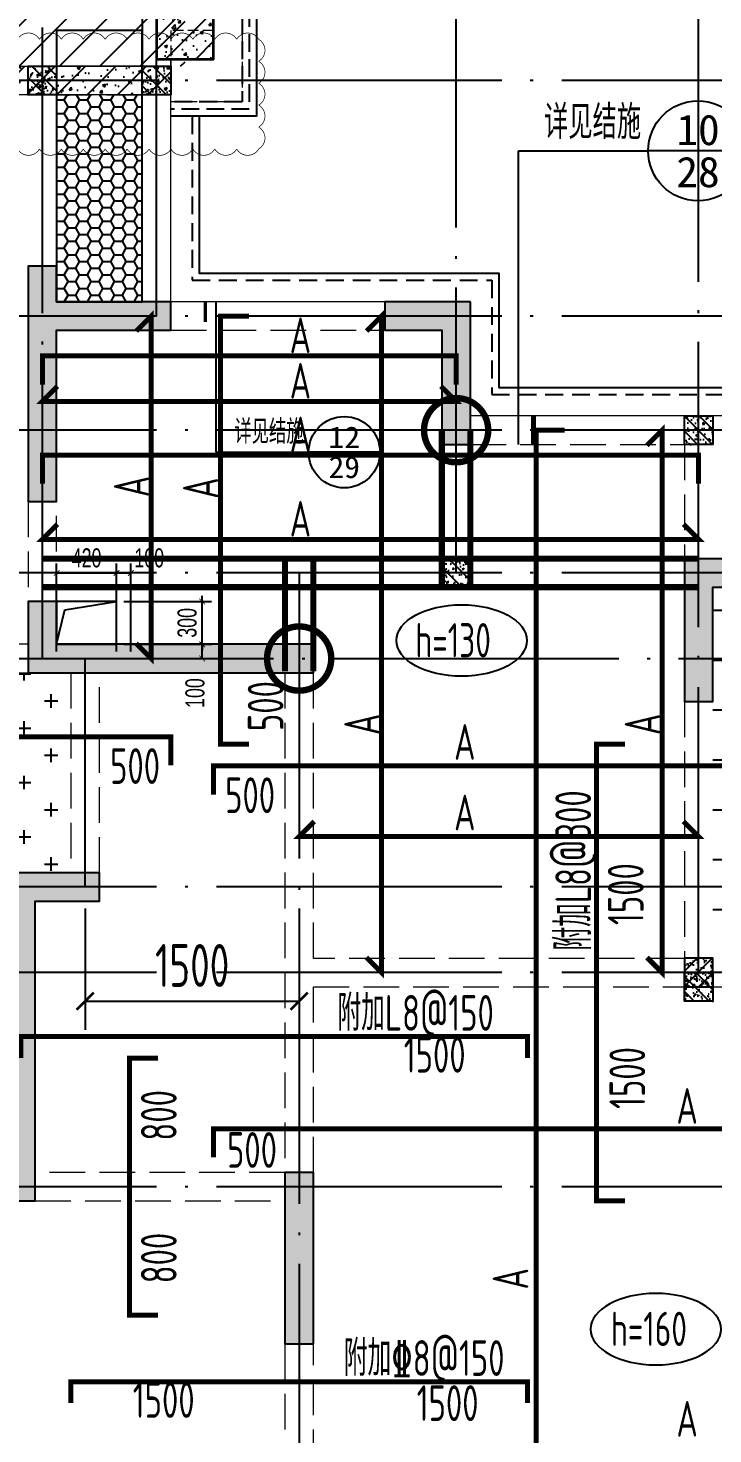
# Model space of a CAD drawing. Extents: x -1058961 to 23600, y -449123 to 2751847.
# Drawn here: x -318802 to -314002, y -49742 to -39894 of the extents above; entities that cross this region are included whole.
import ezdxf
from ezdxf.enums import TextEntityAlignment as Align

# ---------------------------------------------------------------- set-up
doc = ezdxf.new("R2010")
doc.units = 0
doc.header["$LTSCALE"] = 1000
for name, pattern in [('__DASH', [0.35, 0.25, -0.1]), ('DASH', [0.35, 0.25, -0.1]), ('DOTE', [2.42, 2, -0.2, 0.02, -0.2]), ('HIDDEN', [0.375, 0.25, -0.125])]:
    doc.linetypes.add(name, pattern=pattern)
doc.layers.get('0').update_dxf_attribs({"linetype": 'CONTINUOUS'})
doc.layers.get('DEFPOINTS').update_dxf_attribs({"linetype": 'CONTINUOUS'})
for name, color, linetype, lineweight in [('+公共字体', 7, 'CONTINUOUS', 20), ('平面-看线', 45, 'CONTINUOUS', 15), ('立面-栏杆', 105, 'CONTINUOUS', 15)]:
    doc.layers.add(name, color=color, linetype=linetype, lineweight=lineweight)
for name, color, linetype in [('A-DOTE', 10, 'DOTE'), ('DIM_IDEN', 67, 'CONTINUOUS'), ('HATCH', 8, 'CONTINUOUS'), ('PUB_TEXT', 2, 'CONTINUOUS'), ('ROOF', 183, 'CONTINUOUS'), ('S-B板填充', 251, 'CONTINUOUS'), ('S-B板标注', 3, 'CONTINUOUS'), ('S-B板配筋', 6, 'CONTINUOUS'), ('S-B板配筋号', 7, 'CONTINUOUS'), ('S-C承台编号', 6, 'CONTINUOUS'), ('S-D洞口', 4, 'CONTINUOUS'), ('S-D洞口标注', 3, 'CONTINUOUS'), ('S-L主梁线', 4, 'DASH'), ('S-Q墙填充', 252, 'CONTINUOUS'), ('S-Q墙实线', 6, 'CONTINUOUS'), ('S-Q墙标注', 3, 'CONTINUOUS'), ('S-Z柱填充', 252, 'CONTINUOUS'), ('S-Z柱实线', 6, 'CONTINUOUS'), ('S-板正筋', 2, 'CONTINUOUS'), ('S-构造柱', 212, 'CONTINUOUS'), ('看线', 251, 'CONTINUOUS')]:
    doc.layers.add(name, color=color, linetype=linetype)
doc.layers.add('审图修改', color=2, linetype='CONTINUOUS', plot=False)
doc.layers.add('配箍校核', color=34, linetype='CONTINUOUS', plot=False)
doc.styles.add('_TCH_AXIS', font='COMPLEX', dxfattribs={"bigfont": 'GBCBIG'})
doc.styles.add('_TCH_LABEL', font='simhei.ttf')
doc.styles.add('TSSD_REIN', font='tssdeng.shx', dxfattribs={"width": 0.7, "height": 300, "bigfont": 'tssdchn.shx'})
doc.styles.add('结构文字', font='zstxt.shx', dxfattribs={"width": 0.7, "bigfont": 'zshz.shx'})
doc.dimstyles.new('STRUCK', dxfattribs={"dimtxt": 400, "dimasz": 121, "dimexe": 200, "dimexo": 150, "dimgap": 115, "dimtad": 1, "dimdec": 0, "dimdsep": 46, "dimtxsty": '结构文字', "dimblk": 'ARCHTICK', "dimcen": 400, "dimclrd": 3, "dimclre": 3, "dimclrt": 7, "dimadec": 0, "dimazin": 0, "dimtfac": 1, "dimtdec": 0, "dimtix": 1, "dimtmove": 2, "dimatfit": 3, "dimldrblk": '_DIMX', "dimfxl": 0, "dimtolj": 1, "dimtzin": 0, "dimarcsym": 0})
doc.dimstyles.new('STRUCK30', dxfattribs={"dimscale": 0.33333, "dimtxt": 400, "dimasz": 121, "dimexe": 200, "dimexo": 150, "dimgap": 115, "dimtad": 1, "dimdec": 0, "dimdsep": 46, "dimtxsty": '结构文字', "dimblk": 'ARCHTICK', "dimcen": 400, "dimclrd": 3, "dimclre": 3, "dimclrt": 7, "dimadec": 0, "dimazin": 0, "dimtfac": 1, "dimtdec": 0, "dimtix": 1, "dimtmove": 2, "dimatfit": 3, "dimldrblk": '_DIMX', "dimfxl": 0, "dimtolj": 1, "dimtzin": 0, "dimarcsym": 0})

# ---------------------------------------------------------------- blocks, each defined once
blk = doc.blocks.new('20210726.16350016')
at = {"layer": 'A-DOTE'}
for p, q in [((18500, 13100.3), (18500, 21100)), ((21400, 13700), (21400, 21100)), ((23100, 10900), (23100, 21100)), ((19300, 15500), (19300, 17600)), ((55600, 17150), (3600, 17150)), ((55600, 15500), (3600, 15500)), ((55600, 14700), (3600, 14700)), ((55600, 13700), (3600, 13700)), ((20299.8, 13700), (20300, 3600)), ((3600, 13100.3), (55600, 13100.3)), ((18800, 11500), (18800, 13100)), ((55600, 11500), (3600, 11500)), ((55600, 10900), (3600, 10900)), ((55600, 9400), (3600, 9400))]:
    blk.add_line(p, q, dxfattribs=at)
blk = doc.blocks.new('20210729.03492876')
at = {"layer": 'ROOF', "ltscale": 0.8}
for points in [[(10500, 13200), (8500, 13200), (8500, 16500), (15700, 16500), (15700, 12900), (15100, 12900)], [(10700, 13250), (10700, 13700), (9000, 13700), (9000, 16000), (15200, 16000), (15200, 13700), (14900, 13700), (14900, 13250)]]:
    blk.add_lwpolyline(points, dxfattribs=at)
at = {"layer": 'ROOF', "linetype": '__DASH', "ltscale": 0.5}
for points in [[(10500, 13250), (8550, 13250), (8550, 16450), (15650, 16450), (15650, 12950), (15100, 12950)], [(10500, 13300), (8600, 13300), (8600, 16400), (15600, 16400), (15600, 13000), (15100, 13000)]]:
    blk.add_lwpolyline(points, dxfattribs=at)
at = {"layer": '平面-看线', "linetype": 'DASH', "ltscale": 0.3}
for points in [[(15600, 13700), (15600, 13000), (15100, 13000)], [(10500, 13250), (10500, 13500), (8800, 13500), (8800, 16200), (15400, 16200), (15400, 13500), (15100, 13500), (15100, 13250)]]:
    blk.add_lwpolyline(points, dxfattribs=at)
at = {"layer": '看线', "color": 201, "linetype": 'HIDDEN', "ltscale": 0.5}
blk.add_lwpolyline([(15250, 12900), (15250, 11750), (17350, 11750), (17350, 10950), (23750, 10950), (23750, 10950), (25300, 10950)], dxfattribs=at)
at = {"layer": '看线', "color": 201}
blk.add_lwpolyline([(15300, 12900), (15300, 11800), (17400, 11800), (17400, 11000), (23800, 11000), (23800, 11000), (25300, 11000)], dxfattribs=at)
blk = doc.blocks.new('_ArchTick')
at = {"color": 0, "linetype": 'ByBlock', "const_width": 0.15}
blk.add_lwpolyline([(-0.5, -0.5), (0.5, 0.5)], dxfattribs=at)
blk = doc.blocks.new('*D388')
at = {"layer": 'DEFPOINTS', "color": 0}
for p in [(-318182, -43910.5), (-317582, -43910.5), (-318182, -44210.5)]:
    blk.add_point(p, dxfattribs=at)
at = {"layer": 'S-D洞口标注', "color": 3, "lineweight": -2}
for p, q in [((-318132, -43910.5), (-317515.4, -43910.5)), ((-317582, -43910.5), (-317582, -43870.1)), ((-317582, -44210.5), (-317582, -43910.5)), ((-318132, -44210.5), (-317515.4, -44210.5)), ((-317582, -44210.5), (-317582, -44250.8))]:
    blk.add_line(p, q, dxfattribs=at)
at = {"layer": 'S-D洞口标注', "color": 3, "lineweight": -2, "xscale": 40.33293, "yscale": 40.33293, "zscale": 40.33293}
for p, rotation in [((-317582, -43910.5), 270), ((-317582, -44210.5), 90)]:
    blk.add_blockref('_ArchTick', p, dxfattribs=dict(at, rotation=rotation))
at = {"layer": 'S-D洞口标注', "color": 7, "insert": (-317687, -44060.5), "char_height": 133.33, "attachment_point": 5, "rotation": 90, "style": '结构文字'}
blk.add_mtext('\\A1;300', dxfattribs=at)
blk = doc.blocks.new('_DIMX')
blk.add_line((-150, 0), (150, 0))
at = {"const_width": 50}
blk.add_lwpolyline([(-70, -70), (70, 70)], dxfattribs=at)
blk = doc.blocks.new('*D389')
at = {"layer": 'DEFPOINTS', "color": 0}
for p in [(-318182, -43711.1), (-318602, -44311.1), (-318182, -44310.5)]:
    blk.add_point(p, dxfattribs=at)
at = {"layer": 'S-D洞口标注', "color": 3, "lineweight": -2}
for p, q in [((-318602, -44261.1), (-318602, -43644.4)), ((-318602, -43711.1), (-318182, -43711.1)), ((-318182, -44260.5), (-318182, -43644.4))]:
    blk.add_line(p, q, dxfattribs=at)
at = {"layer": 'S-D洞口标注', "color": 3, "lineweight": -2, "xscale": 40.33293, "yscale": 40.33293, "zscale": 40.33293, "rotation": 180}
blk.add_blockref('_ArchTick', (-318602, -43711.1), dxfattribs=at)
at = {"layer": 'S-D洞口标注', "color": 3, "lineweight": -2, "xscale": 40.33293, "yscale": 40.33293, "zscale": 40.33293}
blk.add_blockref('_ArchTick', (-318182, -43711.1), dxfattribs=at)
at = {"layer": 'S-D洞口标注', "color": 7, "insert": (-318392, -43606.1), "char_height": 133.33, "attachment_point": 5, "style": '结构文字'}
blk.add_mtext('\\A1;420', dxfattribs=at)
blk = doc.blocks.new('*D390')
at = {"layer": 'DEFPOINTS', "color": 0}
for p in [(-318082, -43711.1), (-318182, -44310.5), (-318082, -44310.5)]:
    blk.add_point(p, dxfattribs=at)
at = {"layer": 'S-D洞口标注', "color": 3, "lineweight": -2}
for p, q in [((-318182, -44260.5), (-318182, -43644.4)), ((-318182, -43711.1), (-318082, -43711.1)), ((-318082, -44260.5), (-318082, -43644.4))]:
    blk.add_line(p, q, dxfattribs=at)
at = {"layer": 'S-D洞口标注', "color": 3, "lineweight": -2, "xscale": 40.33293, "yscale": 40.33293, "zscale": 40.33293, "rotation": 180}
blk.add_blockref('_ArchTick', (-318182, -43711.1), dxfattribs=at)
at = {"layer": 'S-D洞口标注', "color": 3, "lineweight": -2, "xscale": 40.33293, "yscale": 40.33293, "zscale": 40.33293}
blk.add_blockref('_ArchTick', (-318082, -43711.1), dxfattribs=at)
at = {"layer": 'S-D洞口标注', "color": 7, "insert": (-317953.1, -43606.1), "char_height": 133.33, "attachment_point": 5, "style": '结构文字'}
blk.add_mtext('\\A1;100', dxfattribs=at)
blk = doc.blocks.new('*D391')
at = {"layer": 'DEFPOINTS', "color": 0}
for p in [(-318182, -44210.5), (-317582, -44210.5), (-318182, -44310.5)]:
    blk.add_point(p, dxfattribs=at)
at = {"layer": 'S-D洞口标注', "color": 3, "lineweight": -2}
for p, q in [((-318132, -44210.5), (-317515.4, -44210.5)), ((-317582, -44310.5), (-317582, -44210.5)), ((-318132, -44310.5), (-317515.4, -44310.5))]:
    blk.add_line(p, q, dxfattribs=at)
at = {"layer": 'S-D洞口标注', "color": 3, "lineweight": -2, "xscale": 40.33293, "yscale": 40.33293, "zscale": 40.33293}
for p, rotation in [((-317582, -44210.5), 90), ((-317582, -44310.5), 270)]:
    blk.add_blockref('_ArchTick', p, dxfattribs=dict(at, rotation=rotation))
at = {"layer": 'S-D洞口标注', "color": 7, "insert": (-317632, -44552.4), "char_height": 133.33, "attachment_point": 5, "rotation": 90, "style": '结构文字'}
blk.add_mtext('\\A1;100', dxfattribs=at)
blk = doc.blocks.new('20210803.22403995')
at = {"layer": '+公共字体', "color": 2, "const_width": 45}
for points in [[(-847438.1, -168386.5, 1), (-847438.1, -167936.5, 1), (-847438.1, -168386.5, -1)], [(-848538.3, -169986.3, 1), (-848538.3, -169536.3, 1), (-848538.3, -169986.3, -1)]]:
    blk.add_lwpolyline(points, format="xyb", dxfattribs=at)
blk = doc.blocks.new('20210807.15313138')
at = {"layer": 'S-Q墙填充'}
h = blk.add_hatch(color=252, dxfattribs=at)
h.dxf.hatch_style = 1
h.paths.add_polyline_path([(74815.6, 67839.5), (74815.6, 66539.5), (75015.6, 66539.5), (75015.6, 67739.5), (75815.2, 67739.5), (75815.2, 67939.5), (75015.6, 67939.5), (75015.6, 68189.5), (74815.6, 68189.5)])
h = blk.add_hatch(color=252, dxfattribs=at)
h.dxf.hatch_style = 1
h.paths.add_polyline_path([(77915.6, 67939.5), (77315.7, 67939.5), (77315.7, 67739.5), (77715.6, 67739.5), (77715.6, 66939.5), (77915.6, 66939.5)])
h = blk.add_hatch(color=252, dxfattribs=at)
h.dxf.hatch_style = 1
h.paths.add_polyline_path([(79415.6, 66139.5), (79415.6, 65139.5), (79615.6, 65139.5), (79615.6, 65939.5), (79965.5, 65939.5), (79965.5, 66139.5)])
h = blk.add_hatch(color=252, dxfattribs=at)
h.dxf.hatch_style = 1
h.paths.add_polyline_path([(75015.6, 65539.8), (75015.6, 65839.8), (74815.6, 65839.8), (74815.6, 65339.8), (75215.5, 65339.8), (76815.6, 65339.8), (76815.6, 65539.8), (75215.5, 65539.8)])
h = blk.add_hatch(color=252, dxfattribs=at)
h.dxf.hatch_style = 1
h.paths.add_polyline_path([(74865.6, 61639.5), (74865.6, 63239.5), (74865.6, 63739.5), (75315.5, 63739.5), (75315.5, 63939.5), (74665.6, 63939.5), (74665.6, 63239.5), (74665.6, 61839.5), (74465.6, 61839.5), (74465.6, 61639.5)])
h = blk.add_hatch(color=252, dxfattribs=at)
h.dxf.hatch_style = 1
h.paths.add_polyline_path([(76815.6, 60639.5), (76815.6, 61839.5), (76615.6, 61839.5), (76615.6, 60639.5)])
at = {"layer": 'S-Z柱填充'}
h = blk.add_hatch(dxfattribs=at)
h.set_pattern_fill('ARMORED', color=256, scale=30, style=0)
h.set_pattern_definition([(50, (-309892.94, 38050.78), (215.178055, -18.82564), [22.5, -247.5]), (355, (-309892.94, 38050.78), (-41.6254, 225.65764), [18, -198]), (100.4514, (-309875.01, 38049.21), (173.55281, 206.83186), [19.12206, -210.34263]), (46.1842, (-309892.94, 38110.78), (320.17231, -49.6557), [33.75, -371.25]), (96.6356, (-309866.26, 38106.64), (280.3988, 292.23536), [28.6831, -315.5139]), (351.1842, (-309892.94, 38110.78), (280.39858, 292.23558), [27, -297]), (21, (-309862.94, 38095.78), (179.072116, -120.78567), [22.5, -247.5]), (326, (-309862.94, 38095.78), (72.9946, 217.54501), [18, -198]), (71.4514, (-309848.02, 38085.71), (252.06679, 96.75915), [19.12206, -210.34263]), (37.5, (-309892.945, 38050.78), (3.647957, 99.868156), [0, -195.6, 0, -201, 0, -198.75]), (7.5, (-309892.94, 38050.78), (78.92086, 118.323514), [0, -114.6, 0, -191.1, 0, -75.75]), (327.5, (-309959.845, 38050.78), (160.146731, -6.766462), [0, -75, 0, -234, 0, -310.5]), (317.5, (-309989.84, 38050.78), (174.95585, 30.031495), [0, -97.5, 0, -155.4, 0, -220.5]), (45, (-309892.94, 38050.78), (-106.06602, 106.06602), [])])
h.paths.add_polyline_path([(76115.6, 70039.5), (75715.6, 70039.5), (75715.6, 69639.5), (76115.6, 69639.5)])
at = {"layer": 'S-L主梁线', "linetype": 'DASH', "lineweight": 18}
for p, q in [((75015.1, 69589.5), (75015, 69839.7)), ((75015, 69839.7), (75615.5, 69839.7)), ((75615.5, 69839.7), (75615.4, 69589.5)), ((75015.6, 68189.5), (75015, 69389.5)), ((75015.2, 69389.5), (75615.6, 69389.5)), ((75615.4, 69389.5), (75615.3, 67939.5)), ((75815.2, 67739.5), (77315.7, 67739.5)), ((77915.6, 66939.5), (79415.6, 66939.5)), ((79415.6, 66939.5), (79415.6, 66139.5)), ((74815.6, 66539.5), (74815.6, 65839.8)), ((75015.6, 65839.8), (75015.6, 66539.5)), ((74815.6, 65539.8), (72215.6, 65539.8)), ((72215.6, 65339.8), (74815.6, 65339.8)), ((75115.5, 65339.8), (75115.5, 63939.5)), ((75315.5, 63939.5), (75315.5, 65339.8)), ((76615.6, 65339.8), (76615.6, 63239.5)), ((76815.6, 63339.5), (76815.6, 65339.8)), ((79415.6, 65139.5), (79415.6, 63339.5)), ((79415.6, 63339.5), (76815.6, 63339.5)), ((76615.6, 63239.5), (76615.6, 61839.5)), ((76815.6, 63139.5), (79515.6, 63139.5)), ((76815.6, 61839.5), (76815.6, 63139.5)), ((79515.6, 63139.5), (81215.6, 63139.5)), ((76615.6, 61839.5), (74865.6, 61839.5)), ((74865.6, 61639.5), (76615.6, 61639.5)), ((76615.6, 60639.5), (76615.6, 59089.5)), ((76815.6, 59089.5), (76815.6, 60639.5))]:
    blk.add_line(p, q, dxfattribs=at)
at = {"layer": 'S-L主梁线', "linetype": 'ByBlock', "lineweight": 18}
for p, q in [((75815.2, 67939.5), (75815.4, 69639.5)), ((75615.4, 69589.5), (75015.1, 69589.5)), ((75815.7, 69589.5), (75815.4, 69589.5)), ((77315.7, 67939.5), (75815.2, 67939.5)), ((79515.6, 67139.5), (77915.6, 67139.5)), ((81315.6, 67139.5), (79515.6, 67139.5))]:
    blk.add_line(p, q, dxfattribs=at)
at = {"layer": 'S-Q墙实线'}
for points in [[(74815.6, 67839.5), (74815.6, 66539.5), (75015.6, 66539.5), (75015.6, 67739.5), (75815.2, 67739.5), (75815.2, 67939.5), (75015.6, 67939.5), (75015.6, 68189.5), (74815.6, 68189.5)], [(77915.6, 67939.5), (77315.7, 67939.5), (77315.7, 67739.5), (77715.6, 67739.5), (77715.6, 66939.5), (77915.6, 66939.5)], [(79415.6, 66139.5), (79415.6, 65139.5), (79615.6, 65139.5), (79615.6, 65939.5), (79965.5, 65939.5), (79965.5, 66139.5)], [(75015.6, 65539.8), (75015.6, 65839.8), (74815.6, 65839.8), (74815.6, 65339.8), (75215.5, 65339.8), (76815.6, 65339.8), (76815.6, 65539.8), (75215.5, 65539.8)], [(74865.6, 61639.5), (74865.6, 63239.5), (74865.6, 63739.5), (75315.5, 63739.5), (75315.5, 63939.5), (74665.6, 63939.5), (74665.6, 63239.5), (74665.6, 61839.5), (74465.6, 61839.5), (74465.6, 61639.5)], [(76815.6, 60639.5), (76815.6, 61839.5), (76615.6, 61839.5), (76615.6, 60639.5)]]:
    blk.add_lwpolyline(points, close=True, dxfattribs=at)
at = {"layer": 'S-Z柱实线', "lineweight": 35}
blk.add_lwpolyline([(76115.6, 70039.5), (75715.6, 70039.5), (75715.6, 69639.5), (76115.6, 69639.5)], close=True, dxfattribs=at)
blk = doc.blocks.new('20210730.02141516')
at = {"layer": 'S-构造柱'}
h = blk.add_hatch(dxfattribs=at)
h.set_pattern_fill('ARMORED', color=256, scale=15, angle=-90, style=0)
h.set_pattern_definition([(320, (-154189.41, 3278673.45), (-9.4128202, -107.5890274), [11.25, -123.75]), (265, (-154189.41, 3278673.45), (112.82882, 20.8127), [9, -99]), (10.4514, (-154190.19, 3278664.49), (103.4159313, -86.7764073), [9.5610285, -105.1713168]), (316.1842, (-154159.41, 3278673.45), (-24.827852, -160.0861573), [16.875, -185.625]), (6.6356, (-154161.48, 3278660.11), (146.117681, -140.199406), [14.341543, -157.75695]), (261.1842, (-154159.41, 3278673.45), (146.11779, -140.199292), [13.5, -148.5]), (291, (-154166.91, 3278658.45), (-60.3928336, -89.5360578), [11.25, -123.75]), (236, (-154166.91, 3278658.45), (108.7725068, -36.4972998), [9, -99]), (341.4514, (-154171.94, 3278650.99), (48.3795745, -126.0333943), [9.5610285, -105.1713168]), (307.5, (-154189.41, 3278673.454), (49.93407807, -1.8239783), [0, -97.8, 0, -100.5, 0, -99.375]), (277.5, (-154189.41, 3278673.454), (59.1617568, -39.4604306), [0, -57.3, 0, -95.55, 0, -37.875]), (237.5, (-154189.41, 3278706.904), (-3.38323076, -80.07336543), [0, -37.5, 0, -117, 0, -155.25]), (227.5, (-154189.41, 3278721.904), (15.0157473, -87.4779254), [0, -48.75, 0, -77.7, 0, -110.25]), (315, (-154189.41, 3278673.454), (53.0330086, 53.0330086), [])])
h.paths.add_polyline_path([(200, 200), (200, 0), (0, 0), (0, 200)])
blk.add_lwpolyline([(200, 200), (200, 0), (0, 0), (0, 200)], close=True, dxfattribs=at)
blk = doc.blocks.new('20210809.18285270')
at = {"layer": 'ROOF', "rotation": 359.9999999538236}
for p in [(13900, 12550.2), (14700, 12550.2)]:
    blk.add_blockref('20210730.02141516', p, dxfattribs=at)
at = {"layer": 'ROOF'}
for p in [(18500, 10100.2), (16800, 9100.2), (18500, 6200.2)]:
    blk.add_blockref('20210730.02141516', p, dxfattribs=at)
at = {"layer": 'ROOF', "xscale": -1, "rotation": 4.61764226855621e-08}
blk.add_blockref('20210730.02141516', (18700, 6300.2), dxfattribs=at)
blk = doc.blocks.new('*D2745')
at = {"layer": 'DEFPOINTS', "color": 0}
for p in [(-318402, -45910.7), (-316902.2, -45910.7), (-316902.2, -46710.7)]:
    blk.add_point(p, dxfattribs=at)
at = {"layer": 'S-Q墙标注', "color": 3, "lineweight": -2}
for p, q in [((-318402, -46060.7), (-318402, -46910.7)), ((-316902.2, -46060.7), (-316902.2, -46910.7)), ((-318402, -46710.7), (-316902.2, -46710.7))]:
    blk.add_line(p, q, dxfattribs=at)
at = {"layer": 'S-Q墙标注', "color": 3, "lineweight": -2, "xscale": 121, "yscale": 121, "zscale": 121, "rotation": 180}
blk.add_blockref('_ArchTick', (-318402, -46710.7), dxfattribs=at)
at = {"layer": 'S-Q墙标注', "color": 3, "lineweight": -2, "xscale": 121, "yscale": 121, "zscale": 121}
blk.add_blockref('_ArchTick', (-316902.2, -46710.7), dxfattribs=at)
at = {"layer": 'S-Q墙标注', "color": 7, "insert": (-317652.1, -46460.7), "char_height": 300, "attachment_point": 5, "style": 'TSSD_REIN'}
blk.add_mtext('\\A1;1500', dxfattribs=at)
blk = doc.blocks.new('20210811.10154474')
at = {"layer": 'DIM_IDEN'}
for p, q in [((17583.9, 13461.4), (18492.9, 13461.4)), ((17583.9, 11404.6), (17583.9, 13461.4)), ((19192.9, 13461.4), (18492.9, 13461.4)), ((15464, 12404.6), (15464, 11350.4)), ((15464, 11350.4), (16113.3, 11350.4)), ((16613.3, 11350.4), (16113.3, 11350.4))]:
    blk.add_line(p, q, dxfattribs=at)
for points, const_width in [([(15389, 12404.6), (15389, 12261.8)], 25), ([(17688.9, 11404.6), (17688.9, 11604.6)], 35)]:
    blk.add_lwpolyline(points, dxfattribs=dict(at, const_width=const_width))
for centre, radius in [((18842.9, 13461.4), 350), ((16363.3, 11350.4), 250)]:
    blk.add_circle(centre, radius, dxfattribs=at)
at = {"layer": 'PUB_TEXT', "style": '_TCH_AXIS'}
for height, p in [(236.31, (17763.4, 13544.5)), (168.79, (15592.2, 11409.8))]:
    blk.add_text('详见结施', height=height, dxfattribs=at).set_placement(p)
at = {"layer": 'PUB_TEXT', "style": '_TCH_LABEL'}
for s, height, width, p, p2 in [('10', 213.77, 0.988889, (18690.9, 13502), (18994.9, 13502)), ('28', 213.77, 0.988889, (18690.9, 13207.1), (18994.9, 13207.1)), ('12', 151.14, 1.022989, (16252.1, 11379.6), (16474.4, 11379.6)), ('29', 151.93, 1.00565, (16253.4, 11169.5), (16473.1, 11169.5))]:
    blk.add_text(s, height=height, dxfattribs=dict(at, width=width)).set_placement(p, p2, align=Align.FIT)

msp = doc.modelspace()

# ---------------------------------------------------------------- hatches: boundary and pattern name
at = {"layer": 'HATCH'}
h = msp.add_hatch(dxfattribs=at)
h.set_pattern_fill('ARMORED', color=252, scale=30, style=0)
h.set_pattern_definition([(50, (-194641.12, -326241.36), (215.17805, -18.82564), [22.5, -247.5]), (355, (-194641.12, -326241.36), (-41.6254, 225.65764), [18, -198]), (100.4514, (-194623.19, -326242.93), (173.55281, 206.83186), [19.12206, -210.34263]), (46.1842, (-194641.12, -326181.36), (320.17231, -49.6557), [33.75, -371.25]), (96.6356, (-194614.44, -326185.5), (280.3988, 292.23536), [28.6831, -315.5139]), (351.1842, (-194641.12, -326181.36), (280.3986, 292.23558), [27, -297]), (21, (-194611.12, -326196.36), (179.07212, -120.78567), [22.5, -247.5]), (326, (-194611.12, -326196.36), (72.9946, 217.54501), [18, -198]), (71.4514, (-194596.2, -326206.43), (252.06679, 96.75915), [19.12206, -210.34263]), (37.5, (-194641.12, -326241.36), (3.647957, 99.868156), [0, -195.6, 0, -201, 0, -198.75]), (7.5, (-194641.12, -326241.36), (78.92086, 118.323514), [0, -114.6, 0, -191.1, 0, -75.75]), (327.5, (-194708.02, -326241.36), (160.14673, -6.766462), [0, -75, 0, -234, 0, -310.5]), (317.5, (-194738.02, -326241.36), (174.95585, 30.031495), [0, -97.5, 0, -155.4, 0, -220.5]), (45, (-194641.12, -326241.36), (-106.06602, 106.06602), [])])
h.paths.add_polyline_path([(-322402.41, -40160.85), (-317802.24, -40160.84), (-317802.24, -40360.75), (-322402.41, -40360.76)])
at = {"layer": 'S-B板填充'}
h = msp.add_hatch(dxfattribs=at)
h.set_pattern_fill('METAL', color=256, scale=50, style=0)
h.set_pattern_definition([(45, (-234868.08, -192054.6), (-141.42136, 141.42136), [])])
edge = h.paths.add_edge_path()
edge.add_line((-322402.02, -40160.84), (-317702.02, -40160.61))
edge.add_line((-317702.02, -40160.61), (-317702.02, -39710.59))
edge.add_line((-317702.02, -39710.59), (-317702.02, -39510.73))
edge.add_line((-317702.02, -39510.73), (-317702.03, -37410.73))
edge.add_line((-317702.03, -37410.73), (-323902.01, -37410.73))
edge.add_line((-323902.01, -37410.73), (-323902.02, -39710.72))
edge.add_line((-323902.02, -39710.72), (-322402.04, -39710.73))
edge.add_line((-322402.04, -39710.73), (-322402.02, -40160.73))
at = {"layer": 'S-B板填充', "linetype": 'ByBlock'}
h = msp.add_hatch(dxfattribs=at)
h.set_pattern_fill('HONEY', color=252, scale=17.142857, style=0)
h.set_pattern_definition([(0, (-262923.59, -223946.993), (81.642857, 47.136514), [54.42857, -108.857143]), (120, (-262923.59, -223946.993), (-81.642847, 47.136531), [54.42857, -108.857143]), (60, (-262923.59, -223946.993), (1e-05, 94.273045), [-108.857143, 54.42857])])
h.paths.add_polyline_path([(-318602.35, -41810.59), (-318002.21, -41810.59), (-318002.02, -40360.73), (-318602.02, -40360.73)])
at = {"layer": 'S-B板填充'}
h = msp.add_hatch(dxfattribs=at)
h.set_pattern_fill('ANGLE', color=252, scale=50, style=0)
h.set_pattern_definition([(0, (-216368.1, -192054.6), (0, 349.25), [254, -95.25]), (90, (-216368.1, -192054.6), (-349.25, 2e-14), [254, -95.25])])
h.paths.add_polyline_path([(-314002.04, -43810.73), (-312402.03, -43810.73), (-312402.03, -46410.72), (-314002.04, -46410.72)])
h = msp.add_hatch(dxfattribs=at)
h.set_pattern_fill('CROSS', color=252, scale=30, style=0)
h.set_pattern_definition([(0, (-234868.08, -192054.6), (190.5, 190.5), [95.25, -285.75]), (90, (-234820.46, -192102.22), (-190.5, 190.5), [95.25, -285.75])])
h.paths.add_polyline_path([(-321702.09, -44410.46), (-318502.15, -44410.46), (-318502.15, -45810.73), (-321702.09, -45810.73)])

# ---------------------------------------------------------------- linework, layer by layer
at = {"layer": 'ROOF'}
msp.add_lwpolyline([(-318602.02, -41810.73), (-318002.02, -41810.73), (-318002.02, -39910.73), (-318602.02, -39910.73)], close=True, dxfattribs=at)
at = {"layer": 'S-B板标注'}
msp.add_ellipse((-315763.16, -44184.08), major_axis=(-457.33, 0), ratio=0.5472416, dxfattribs=at)
at = {"layer": 'S-B板标注', "extrusion": (0, 0, -1)}
msp.add_ellipse((-314401.93, -49008.5), major_axis=(457.33, -0.02), ratio=0.5472416, dxfattribs=at)
at = {"layer": 'S-B板配筋', "lineweight": 35, "const_width": 35}
for points in [[(-318044.43, -44204.39), (-317938.36, -44310.46), (-317938.36, -41910.73), (-318044.43, -42016.79)], [(-317253.98, -44910.46), (-317453.98, -44910.46), (-317453.98, -41910.73), (-317253.98, -41910.73)], [(-316429.88, -46404.66), (-316323.81, -46510.73), (-316323.81, -41910.73), (-316429.88, -42016.79)], [(-318702.03, -42390.64), (-318702.03, -42190.64), (-315802.02, -42190.64), (-315802.02, -42390.64)], [(-318595.97, -42402.87), (-318702.03, -42508.93), (-315802.03, -42508.93), (-315908.1, -42402.87)], [(-315041.64, -52810.56), (-315241.64, -52810.56), (-315241.64, -42710.73), (-315041.64, -42710.73)], [(-314464.02, -46404.66), (-314357.95, -46510.73), (-314357.95, -42710.73), (-314464.02, -42816.79)], [(-318702.02, -43085.29), (-318702.02, -42885.29), (-314102.02, -42885.29), (-314102.02, -43085.29)], [(-318595.96, -43369.57), (-318702.03, -43475.64), (-314102.03, -43475.64), (-314208.1, -43369.57)], [(-322402.09, -45058.76), (-322402.09, -44858.76), (-317802.15, -44858.76), (-317802.15, -45058.76)], [(-314617.84, -48110.72), (-314817.84, -48110.72), (-314817.84, -44910.72), (-314617.84, -44910.72)], [(-317502.03, -45263.07), (-317502.03, -45063.07), (-313502.02, -45063.07), (-313502.02, -45263.07)], [(-316795.97, -45451.27), (-316902.04, -45557.33), (-314102.03, -45557.33), (-314208.1, -45451.27)], [(-315302, -47108.39), (-315302, -46958.39), (-318852, -46958.39), (-318852, -47108.39)], [(-317890.72, -48910.73), (-318090.72, -48910.73), (-318090.72, -47110.73), (-317890.72, -47110.73)], [(-317502.03, -47805.77), (-317502.03, -47605.77), (-310102.03, -47605.77), (-310102.03, -47805.77)], [(-318501.95, -49526.7), (-318501.95, -49376.7), (-315301.95, -49376.7), (-315301.95, -49526.7)]]:
    msp.add_lwpolyline(points, dxfattribs=at)
at = {"layer": 'S-D洞口', "color": 5}
msp.add_lwpolyline([(-318602.02, -44210.46), (-318182.02, -44210.46), (-318182.02, -43910.46), (-318602.02, -43910.46), (-318602.02, -44210.46), (-318543.69, -43968.79), (-318182.02, -43910.46)], dxfattribs=at)
at = {"layer": 'S-板正筋', "color": 5, "linetype": 'DASH', "const_width": 42.86}
for points in [[(-315902.02, -42710.73), (-315902.02, -43810.73)], [(-315702.02, -42710.73), (-315702.02, -43810.73)], [(-318702.03, -43610.73), (-314102.02, -43610.73)], [(-317002.03, -44401.18), (-317002.03, -43610.73)], [(-316802.02, -44401.18), (-316802.02, -43610.73)], [(-318702.03, -43810.73), (-314102.02, -43810.73)]]:
    msp.add_lwpolyline(points, dxfattribs=at)
at = {"layer": '审图修改', "const_width": 5}
msp.add_lwpolyline([(-318876.04, -39972.54, -0.5773503), (-318722.41, -39972.54, -0.5773503), (-318568.78, -39972.54, -0.5773503), (-318415.16, -39972.54, -0.5773503), (-318261.53, -39972.54, -0.5773503), (-318107.9, -39972.54, -0.5773503), (-317954.27, -39972.54, -0.5773503), (-317800.64, -39972.54, -0.5773503), (-317647.02, -39972.54, -0.5773503), (-317493.39, -39972.54, -0.5773503), (-317339.76, -39972.54, -0.5773503), (-317186.13, -39972.54, -0.5773503), (-317186.13, -40126.16, -0.5773503), (-317186.13, -40279.79, -0.5773503), (-317186.13, -40433.42, -0.5773503), (-317186.13, -40587.05, -0.5773503), (-317186.13, -40740.68, -0.5773503), (-317339.76, -40740.68, -0.5773503), (-317493.39, -40740.68, -0.5773503), (-317647.02, -40740.68, -0.5773503), (-317800.64, -40740.68, -0.5773503), (-317954.27, -40740.68, -0.5773503), (-318107.9, -40740.68, -0.5773503), (-318261.53, -40740.68, -0.5773503), (-318415.16, -40740.68, -0.5773503), (-318568.78, -40740.68, -0.5773503), (-318722.41, -40740.68, -0.5773503), (-318876.04, -40740.68, -0.5773503)], format="xyb", dxfattribs=at)
at = {"layer": '立面-栏杆'}
msp.add_lwpolyline([(-322402.41, -40160.85), (-317802.24, -40160.84), (-317802.24, -40360.75), (-322402.41, -40360.76)], close=True, dxfattribs=at)

# ---------------------------------------------------------------- block references
msp.add_blockref('20210729.03492876', (-332902.02, -53410.73))
at = {"layer": 'A-DOTE'}
msp.add_blockref('20210726.16350016', (-337202.02, -57410.77), dxfattribs=at)
at = {"layer": 'PUB_TEXT'}
msp.add_blockref('20210811.10154474', (-332949.1, -54215.35), dxfattribs=at)
at = {"layer": 'S-C承台编号'}
msp.add_blockref('20210803.22403995', (531636.12, 125450.81), dxfattribs=at)
at = {"layer": 'S-Q墙填充'}
msp.add_blockref('20210807.15313138', (-393617.66, -109750.27), dxfattribs=at)
at = {"layer": '配箍校核'}
msp.add_blockref('20210809.18285270', (-332702.04, -52910.89), dxfattribs=at)

# ---------------------------------------------------------------- texts
at = {"layer": 'S-B板标注', "color": 7, "style": 'TSSD_REIN', "width": 0.7}
msp.add_text('h=130', height=240, dxfattribs=at).set_placement((-316087.84, -44302.22))
msp.add_text('h=160', height=240, rotation=359.997282, dxfattribs=at).set_placement((-314716.94, -49126.63))
at = {"layer": 'S-B板配筋号', "color": 1, "style": 'TSSD_REIN', "width": 0.7}
for s, p in [('A', (-316968.42, -42171.06)), ('A', (-316968.42, -42489.36)), ('A', (-316968.42, -42865.72)), ('A', (-316968.42, -43456.07)), ('A', (-315816.22, -45019.86)), ('A', (-315816.22, -45514.13)), ('附加L8@150', (-316633.77, -46917.84)), ('附加%%1328@150', (-316588.9, -49336.14))]:
    msp.add_text(s, height=250, dxfattribs=at).set_placement(p)
for s, p in [('A', (-317951.03, -43180.66)), ('A', (-317466.65, -43191.94)), ('A', (-316336.48, -44846.7)), ('A', (-314370.62, -44846.7)), ('附加L8@300', (-314856.46, -46356.42)), ('A', (-315296, -48730.81))]:
    msp.add_text(s, height=250, rotation=449.999992, dxfattribs=at).set_placement(p)
at = {"layer": 'S-B板配筋号', "style": 'TSSD_REIN', "width": 0.7}
for s, p in [('500', (-317262.15, -44643.72)), ('1500', (-314737.84, -45960.72)), ('1500', (-314727.03, -47249.17)), ('800', (-318010.72, -47510.73)), ('800', (-318010.72, -48510.73))]:
    msp.add_text(s, height=250, rotation=449.999992, dxfattribs=at).set_placement(p, align=Align.TOP_CENTER)
for s, p in [('500', (-318052.15, -44938.76)), ('500', (-317245.92, -45143.07)), ('1500', (-315952.34, -46961.42)), ('500', (-317232.63, -47628.25)), ('1500', (-317851.61, -49379.73)), ('1500', (-315861.64, -49402.03))]:
    msp.add_text(s, height=250, dxfattribs=at).set_placement(p, align=Align.TOP_CENTER)
for p in [(-314257.55, -47569.7), (-314257.55, -49761.45)]:
    msp.add_text('A', height=250, dxfattribs=at).set_placement(p)

# ---------------------------------------------------------------- dimensions: what is measured, and where the dimension line sits
at = {"layer": 'S-D洞口标注'}
dim = msp.add_linear_dim(base=(-318182.02, -43711.06), p1=(-318602.02, -44311.06), p2=(-318182.02, -44310.46), dimstyle='STRUCK30', dxfattribs=at)
dim.commit()
dim.dimension.update_dxf_attribs({"geometry": '*D389', "text_midpoint": (-318392.02, -43606.06)})
dim = msp.add_linear_dim(base=(-318082.03, -43711.06), p1=(-318182.02, -44310.46), p2=(-318082.03, -44310.46), dimstyle='STRUCK30', dxfattribs=at)
dim.commit()
dim.dimension.update_dxf_attribs({"geometry": '*D390', "text_midpoint": (-317953.14, -43606.06), "dimtype": 160})
dim = msp.add_linear_dim(base=(-317582.02, -43910.46), p1=(-318182.02, -44210.46), p2=(-318182.02, -43910.46), angle=90, dimstyle='STRUCK30', dxfattribs=at)
dim.commit()
dim.dimension.update_dxf_attribs({"geometry": '*D388', "text_midpoint": (-317687.02, -44060.46)})
dim = msp.add_linear_dim(base=(-317582.02, -44210.46), p1=(-318182.02, -44310.46), p2=(-318182.02, -44210.46), angle=90, dimstyle='STRUCK30', dxfattribs=at)
dim.commit()
dim.dimension.update_dxf_attribs({"geometry": '*D391', "text_midpoint": (-317632.02, -44552.38), "dimtype": 160})
at = {"layer": 'S-Q墙标注'}
dim = msp.add_linear_dim(base=(-316902.19, -46710.73), p1=(-318402.02, -45910.73), p2=(-316902.19, -45910.73), dimstyle='STRUCK', override={"dimtxt": 300, "dimgap": 100, "dimtxsty": 'TSSD_REIN'}, dxfattribs=at)
dim.commit()
dim.dimension.update_dxf_attribs({"geometry": '*D2745', "text_midpoint": (-317652.1, -46460.73)})

doc.saveas('drawing.dxf')
